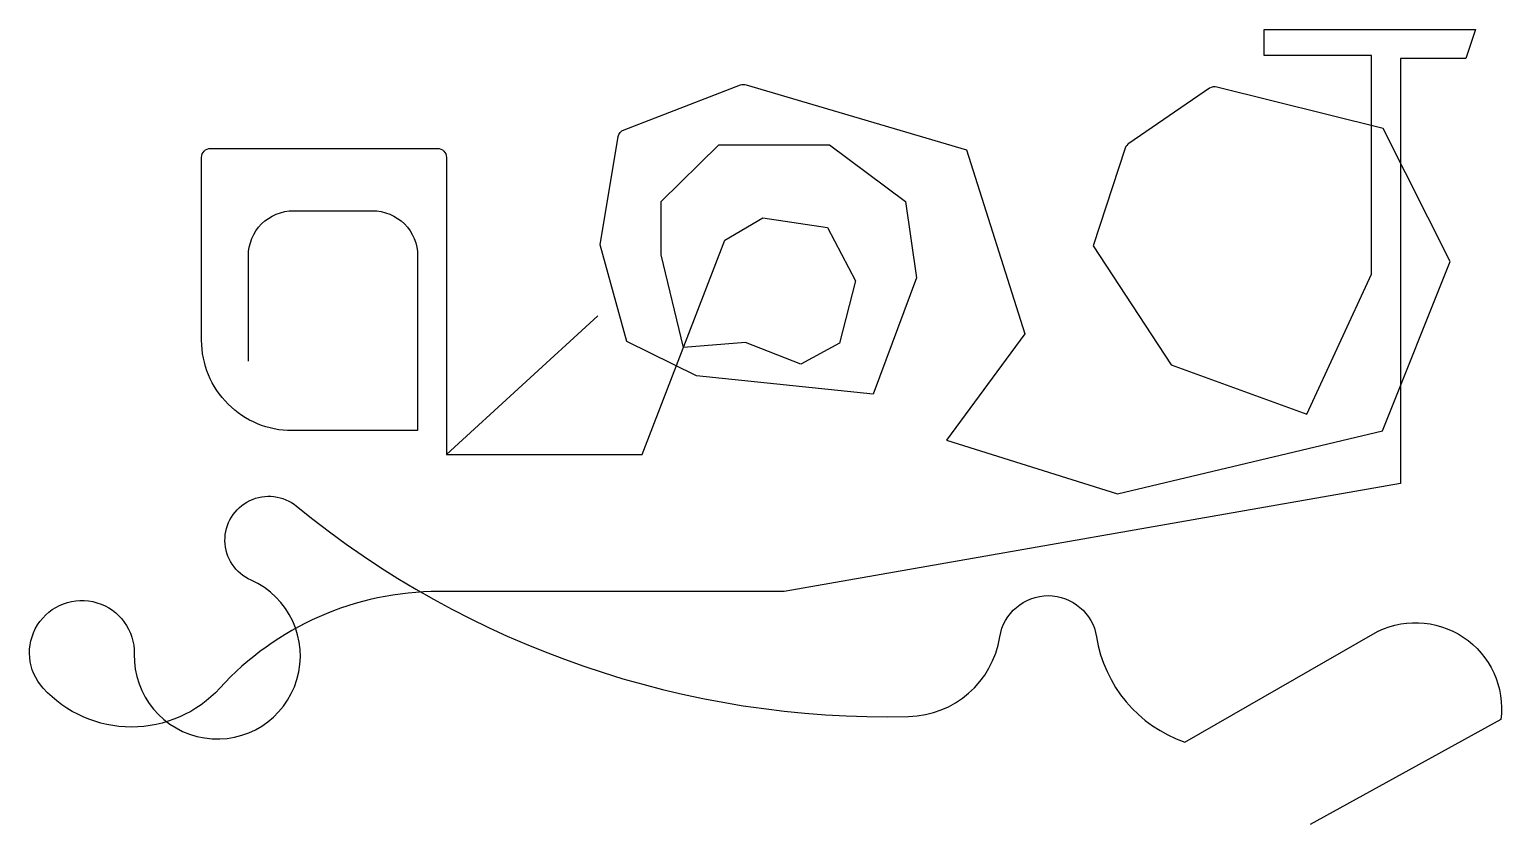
# Model space of a CAD drawing. Extents: x -242 to 1386, y -513 to 367.
import ezdxf

# ---------------------------------------------------------------- set-up
doc = ezdxf.new("R2010")
doc.units = 0
doc.layers.get('0').update_dxf_attribs({"linetype": 'CONTINUOUS'})

msp = doc.modelspace()

# ---------------------------------------------------------------- linework, layer by layer
for points in [[(0, 0), (0, 116.6, -0.414214), (50, 166.6), (137.2, 166.6, -0.414214), (187.2, 116.6), (187.2, -76.8), (48.3, -76.8, -0.414214), (-51.7, 23.2), (-51.7, 225.6, -0.414214), (-41.7, 235.6), (209, 235.6, -0.414214), (219, 225.6), (219, -103.2), (386.6, 50.3), (219, -103.2), (435.5, -103.2), (527, 134), (569.1, 158.9), (640.5, 148), (671.5, 89.1), (653.7, 20.1), (611, -3.1), (549.7, 20.9), (481.2, 15.4), (456.6, 117.8), (456.6, 176.7), (520.2, 239.5), (642.8, 239.5), (726.6, 176.7), (739, 92.2), (690.9, -36.5), (495.4, -16.3), (418.6, 21.7), (389.1, 128.7), (409.1, 248.6, -0.265744), (415.4, 256.3), (544.2, 305.8, -0.164926), (550.6, 306), (794.1, 234.1), (858.5, 30.2), (771.9, -87.4), (961, -146.6), (1254.1, -76.9), (1329.1, 110.3), (1255, 257.5), (1071.1, 303.5, 0.213913), (1063, 302.1), (973.7, 241.2, 0.16534), (969.8, 236), (934.2, 127.8), (1020.5, -3.8), (1170.4, -58.7), (1241.9, 96.4), (1241.9, 338.5), (1123.4, 338.5), (1123.4, 367.3), (1357, 367.3), (1346.5, 335.1), (1274.2, 335.1), (1274.2, -135.3), (592.6, -254.8), (210.9, -254.8)], [(210.9, -254.8, 0.210644), (-31.7, -361.8, -0.440848), (-226.9, -361.8, -1.479096), (-126.2, -324, 1.86874), (2.9, -242.2, -1.143976), (53.3, -160.4, 0.179263), (730.2, -393.2, 0.362223), (831, -305.1, -0.853943), (938, -305.1, 0.27701), (1035.6, -421.5), (1243.4, -302, -0.619891), (1385.1, -396.4), (1174.2, -512.8)]]:
    msp.add_lwpolyline(points, format="xyb")

doc.saveas('drawing.dxf')
